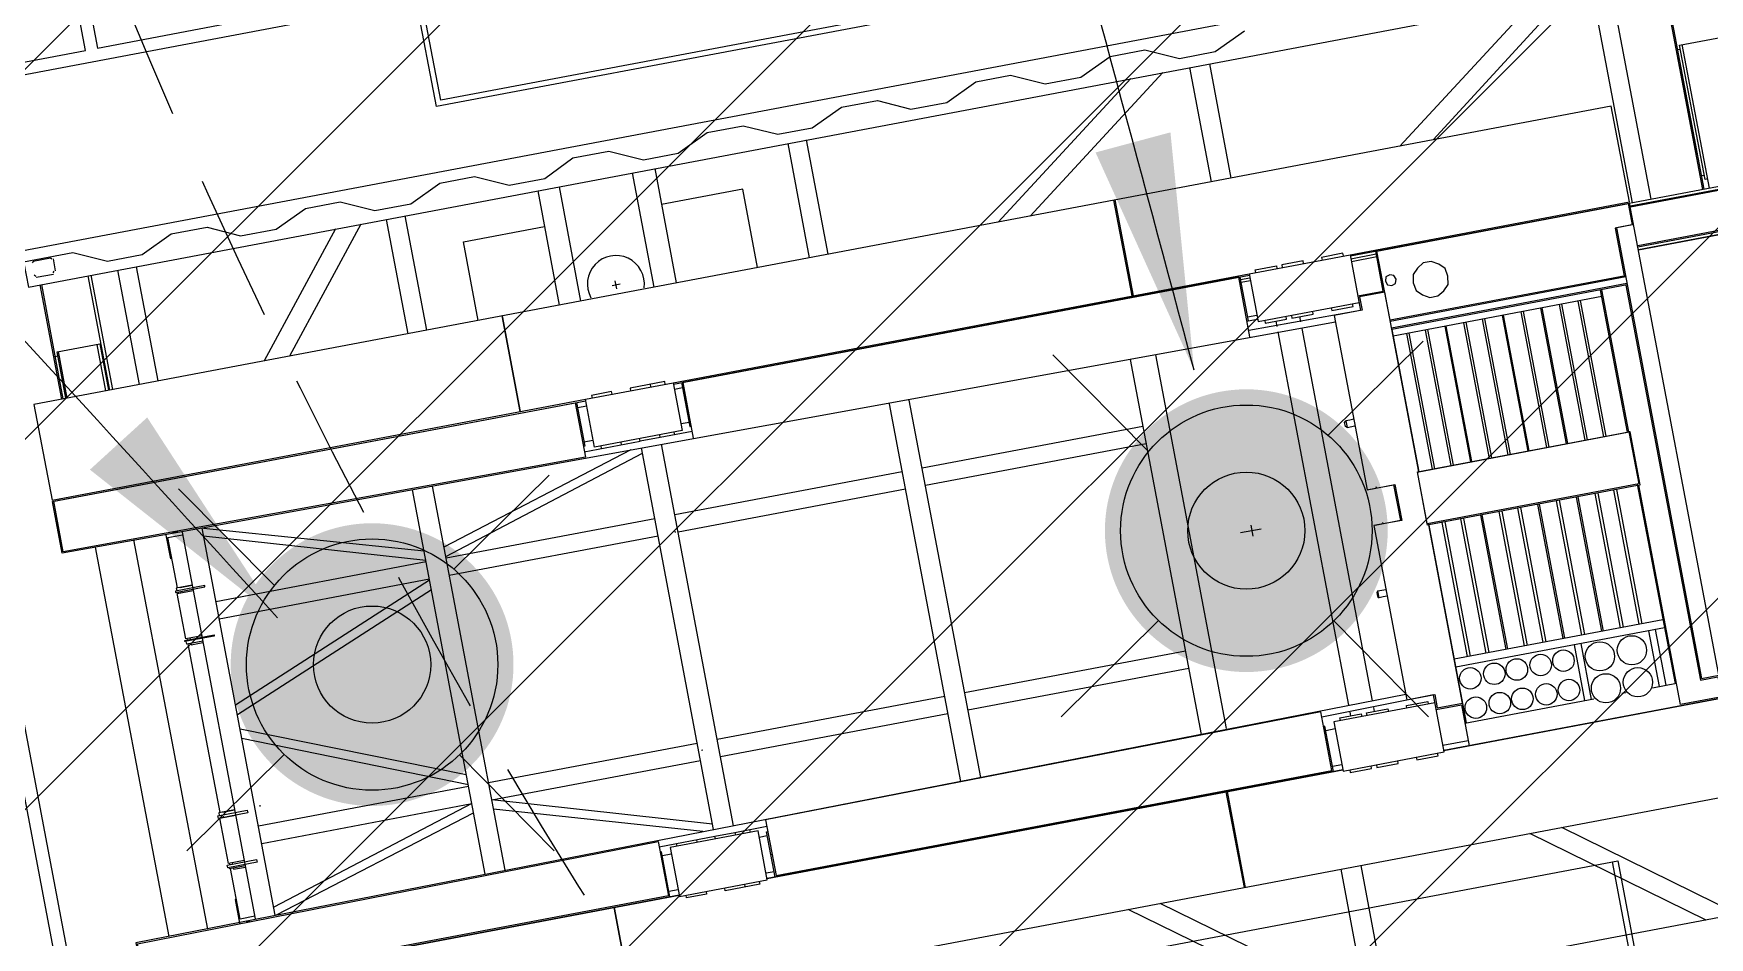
# Model space of a CAD drawing. Extents: x 407440 to 411585, y 6041728 to 6045069.
# Drawn here: x 410434.6 to 410505.7, y 6044261.8 to 6044300.2 of the extents above; entities that cross this region are included whole.
import ezdxf

# ---------------------------------------------------------------- set-up
doc = ezdxf.new("R2010")
doc.units = 0
doc.header["$LTSCALE"] = 5
doc.linetypes.add('foc-TIELINE', pattern=[1.875, 1.25, -0.625])
doc.layers.add('C-WS-T', color=13, linetype='Continuous', lineweight=9)
for name, color, linetype in [('L-MON', 1, 'Continuous'), ('P-BUFFER-PURPLE', 187, 'foc-TIELINE'), ('P-PROPOSED-EXISTING-H', 59, 'Continuous'), ('T-TIE', 201, 'foc-TIELINE')]:
    doc.layers.add(name, color=color, linetype=linetype)
doc.styles.add('80CG', font='ARIALN.TTF', dxfattribs={"height": 10})
doc.dimstyles.new('Compass 5 000', dxfattribs={"dimscale": 5, "dimtxt": 9, "dimasz": 2, "dimexe": 0.2, "dimexo": 0.0625, "dimgap": 0.5, "dimtad": 0, "dimtih": 1, "dimtoh": 1, "dimzin": 0, "dimdsep": 46, "dimtxsty": '80CG', "dimcen": 0.1, "dimse1": 1, "dimse2": 1, "dimclrd": 256, "dimclrt": 256, "dimaunit": 1, "dimadec": 4, "dimazin": 0, "dimtfac": 0.06, "dimtofl": 0, "dimtmove": 0, "dimatfit": 1, "dimfxl": 0.2, "dimtolj": 1, "dimtzin": 0, "dimlwd": -1, "dimarcsym": 0})

# ---------------------------------------------------------------- blocks, each defined once
blk = doc.blocks.new('P-RIG-877')
at = {"layer": 'T-TIE', "linetype": 'ByBlock', "lineweight": 25}
for points in [[(-3.961, 7.348), (-4.271, 7.348), (-4.271, -9.816), (-3.961, -9.816)], [(4.259, 7.348), (3.961, 7.348), (3.961, -9.816), (4.259, -9.816)], [(-2.135, 3.651), (-1.952, 3.651)], [(-1.814, 2.032), (-1.883, 2.021), (-1.929, 1.975), (-1.963, 1.917), (-1.963, 1.848), (-1.929, 1.791), (-1.883, 1.745), (-1.814, 1.734), (-1.745, 1.745), (-1.699, 1.791), (-1.665, 1.848), (-1.665, 1.917), (-1.699, 1.975), (-1.745, 2.021)], [(-1.871, 1.596), (-1.906, 1.584), (-1.917, 1.55), (-1.906, 1.515), (-1.871, 1.504), (-1.837, 1.515), (-1.825, 1.55), (-1.837, 1.584)], [(1.619, 0.287), (1.642, -4.512), (2.124, -4.512), (2.124, 0.287)], [(2.135, 0.379), (2.135, -4.592)], [(-5.74, 0.046), (-9.54, 0.046), (-9.54, -12.284), (-5.74, -12.284)], [(-1.734, -5.35), (-2.147, -5.35), (-2.147, -4.592), (-1.734, -4.592)], [(1.722, -5.35), (2.147, -5.35), (2.147, -4.592), (1.722, -4.592)], [(-1.665, -5.442), (-1.699, -9.942), (-2.135, -9.942), (-2.135, -5.442)], [(2.124, -5.442), (2.124, -9.942), (1.688, -9.942), (1.653, -5.442)], [(-5.844, -7.577), (-9.449, -7.577), (-9.449, -8.863), (-5.844, -8.863)], [(-1.183, -9.07), (-1.183, -8.817), (-1.194, -8.817), (-1.194, -9.07)], [(-0.758, -9.07), (-0.769, -9.07), (-0.769, -8.817), (-0.758, -8.817)], [(0.746, -8.817), (0.769, -8.817), (0.769, -9.07), (0.746, -9.07)], [(1.171, -9.07), (1.171, -8.817), (1.194, -8.817), (1.194, -9.07)], [(-9.449, -8.966), (-9.449, -12.181), (-5.844, -12.181), (-5.844, -8.966)]]:
    blk.add_lwpolyline(points, close=True, dxfattribs=at)
for points in [[(-4.179, -9.816), (-4.179, -9.391), (-4.053, -9.116), (-4.053, -8.817), (-4.179, -8.542), (-4.179, -8.232), (-4.053, -7.968), (-4.053, -7.658), (-4.179, -7.382), (-4.179, -7.084), (-4.053, -6.808), (-4.053, -6.498), (-4.179, -6.223), (-4.179, -5.924), (-4.053, -5.649), (-4.053, -5.339), (-4.179, -5.074), (-4.179, -4.765), (-4.053, -4.489), (-4.053, -4.19), (-4.179, -3.915), (-4.179, -3.605), (-4.053, -3.329), (-4.053, -3.031), (-4.179, -2.755), (-4.179, -2.445), (-4.053, -2.181), (-4.053, -1.871), (-4.179, -1.596), (-4.179, -1.297), (-4.053, -1.022), (-4.053, -0.712), (-4.179, -0.436), (-4.179, -0.138), (-4.053, 0.138), (-4.053, 0.448), (-4.179, 0.723)], [(-1.47, 6.027), (-1.47, 6.016), (-1.734, 6.016), (-1.734, 3.662), (-1.734, 6.096), (-2.135, 6.096), (-2.135, 1.251)], [(1.607, 1.022), (1.676, -9.954), (2.135, -9.954), (2.135, -5.35), (2.135, -9.954), (2.962, -9.954), (2.962, 3.662), (2.135, 3.662), (2.135, 1.251), (2.135, 6.096)], [(-2.112, 3.662), (-2.112, 5.958), (-1.757, 5.958), (-1.757, 3.662)], [(-2.101, 5.958), (-2.101, 3.662)], [(-1.768, 5.958), (-1.768, 3.662)], [(-2.216, 4.351), (-2.216, 4.328), (-3.375, 4.328), (-3.375, 4.696), (-2.216, 4.696), (-2.216, 4.673)], [(-2.135, 4.305), (-3.961, 4.305)], [(-2.135, 4.294), (-3.961, 4.294)], [(-2.457, 4.294), (-2.445, 4.294), (-3.651, 4.294)], [(-2.135, 4.351), (-3.375, 4.351)], [(-3.341, 4.305), (-3.341, 4.328)], [(-2.25, 4.328), (-2.25, 4.305)], [(-3.961, 3.846), (-2.135, 3.846)], [(-3.961, 3.685), (-2.135, 3.685)], [(-2.147, -4.592), (-2.147, 0.379), (-2.147, 1.251), (-2.147, 3.662), (-2.974, 3.662), (-2.974, -9.954), (-2.147, -9.954), (-2.147, -5.35)], [(2.135, 3.662), (-2.135, 3.662)], [(-1.538, 3.513), (-1.538, 1.481), (-2.135, 1.481), (-2.135, 3.651)], [(-1.952, 3.662), (-1.952, 3.513), (1.94, 3.513), (1.94, 3.662)], [(-1.952, 3.651), (-1.952, 3.502), (-1.538, 3.502)], [(-1.458, 3.502), (1.952, 3.502), (1.952, 3.651), (2.124, 3.651), (2.124, 3.295), (0.23, 3.295), (0.23, 3.306), (-0.23, 3.306), (-0.23, 3.295), (-1.458, 3.295)], [(-3.961, 3.444), (-2.974, 2.124)], [(-1.527, 3.513), (-1.527, 1.481)], [(-1.47, 3.513), (-1.47, 1.481)], [(-1.458, 3.513), (-1.458, 1.481), (-0.23, 1.481), (-0.23, 3.283), (-1.458, 3.283)], [(3.961, 3.444), (2.962, 2.112)], [(-0.23, 1.481), (-1.78, 1.481), (-1.78, 1.263), (-1.665, 1.263), (-1.665, 1.022), (-0.161, 1.022), (-0.161, 1.263), (0.149, 1.263), (0.149, 1.022), (1.653, 1.022), (1.653, 1.263), (1.768, 1.263), (1.768, 1.481), (0.23, 1.481), (0.23, 1.47), (-0.23, 1.47), (-0.23, 3.295), (0.218, 3.295), (0.218, 1.47), (-0.23, 1.47)], [(-1.401, 3.283), (-1.401, 1.481)], [(0.218, 3.283), (1.94, 3.283)], [(0.23, 3.283), (0.23, 1.481)], [(1.389, 3.283), (1.389, 1.481)], [(1.458, 3.283), (1.458, 1.481)], [(1.94, 3.088), (1.94, 3.295)], [(-3.961, 3.169), (-2.974, 1.837)], [(1.458, 3.203), (1.94, 3.203)], [(1.458, 3.146), (1.94, 3.146)], [(3.961, 3.169), (2.962, 1.837)], [(-0.23, 3.1), (-1.401, 3.1)], [(-1.401, 3.077), (-0.23, 3.077)], [(0.23, 3.1), (1.389, 3.1)], [(1.389, 3.077), (0.23, 3.077)], [(-0.23, 2.939), (-1.401, 2.939)], [(-1.401, 2.916), (-0.23, 2.916)], [(0.23, 2.939), (1.389, 2.939)], [(1.389, 2.916), (0.23, 2.916)], [(1.94, 2.859), (1.94, 2.824)], [(-0.23, 2.767), (-1.401, 2.767)], [(-1.401, 2.755), (-0.23, 2.755)], [(0.23, 2.767), (1.389, 2.767)], [(1.389, 2.755), (0.23, 2.755)], [(-0.23, 2.606), (-1.401, 2.606)], [(-1.401, 2.583), (-0.23, 2.583)], [(0.23, 2.606), (1.389, 2.606)], [(1.389, 2.583), (0.23, 2.583)], [(1.458, 2.56), (1.94, 2.56)], [(1.94, 1.47), (1.94, 2.583)], [(-0.23, 2.434), (-1.401, 2.434)], [(-1.401, 2.422), (-0.23, 2.422)], [(0.23, 2.434), (1.389, 2.434)], [(1.389, 2.422), (0.23, 2.422)], [(1.458, 2.503), (1.94, 2.503)], [(4.546, -5.281), (3.329, -5.281), (3.329, 2.526), (4.546, 2.526)], [(4.546, 2.48), (3.329, 2.48)], [(-0.23, 2.273), (-1.401, 2.273)], [(-1.401, 2.25), (-0.23, 2.25)], [(0.23, 2.273), (1.389, 2.273)], [(1.389, 2.25), (0.23, 2.25)], [(-0.23, 2.112), (-1.401, 2.112)], [(-1.401, 2.089), (-0.23, 2.089)], [(0.23, 2.112), (1.389, 2.112)], [(1.389, 2.089), (0.23, 2.089)], [(-0.23, 1.94), (-1.401, 1.94)], [(-1.401, 1.929), (-0.23, 1.929)], [(0.23, 1.94), (1.389, 1.94)], [(1.389, 1.929), (0.23, 1.929)], [(-0.23, 1.78), (-1.401, 1.78)], [(-1.401, 1.757), (-0.23, 1.757)], [(0.23, 1.78), (1.389, 1.78)], [(1.389, 1.757), (0.23, 1.757)], [(-0.23, 1.619), (-1.401, 1.619)], [(-1.401, 1.596), (-0.23, 1.596)], [(0.23, 1.619), (1.389, 1.619)], [(1.389, 1.596), (0.23, 1.596)], [(-1.791, 1.251), (-1.791, 1.47), (-2.135, 1.47)], [(-2.112, 1.251), (-2.112, 1.47)], [(-2.089, 1.251), (-2.089, 1.47)], [(-1.952, 1.47), (-1.952, 1.481)], [(-0.23, 1.47), (-0.23, 1.481)], [(0.218, 1.481), (1.94, 1.481)], [(1.78, 1.251), (1.78, 1.47), (2.135, 1.47)], [(2.089, 1.251), (2.089, 1.47)], [(-2.147, 1.194), (-2.17, 1.194), (-2.17, 1.01), (-2.147, 1.01)], [(-2.147, 1.251), (-1.665, 1.251), (-1.676, 0.287)], [(-2.147, 0.379), (-1.734, 0.379), (-1.734, 1.251)], [(-1.734, 1.01), (-1.711, 1.01), (-1.711, 1.194), (-1.734, 1.194)], [(-0.161, 1.033), (-0.161, 1.251), (0.149, 1.251), (0.149, 1.033)], [(1.722, 1.251), (1.722, 0.379), (2.147, 0.379), (2.147, 1.251), (1.653, 1.251), (1.665, 0.287)], [(1.722, 1.01), (1.699, 1.01), (1.699, 1.194), (1.722, 1.194)], [(2.147, 1.01), (2.17, 1.01), (2.17, 1.194), (2.147, 1.194)], [(-1.607, 1.022), (-1.676, -8.748)], [(-0.769, 1.022), (-0.769, 0.987), (-0.769, 0.953), (-0.712, 0.953), (-0.712, 1.022)], [(-0.161, 1.102), (-0.172, 1.102)], [(0.149, 1.102), (0.138, 1.102)], [(0.758, 1.022), (0.758, 0.987), (0.758, 0.953), (0.7, 0.953), (0.7, 1.022)], [(-0.712, 0.953), (-0.723, 0.941), (-0.758, 0.941), (-0.769, 0.953)], [(0.7, 0.953), (0.712, 0.941), (0.746, 0.941), (0.758, 0.953)], [(-2.147, 0.85), (-2.17, 0.85), (-2.17, 0.666), (-2.147, 0.666)], [(-1.734, 0.666), (-1.711, 0.666), (-1.711, 0.85), (-1.734, 0.85)], [(-1.665, 0.735), (-1.711, 0.735)], [(1.607, 0.735), (-1.607, 0.735)], [(1.699, 0.735), (1.665, 0.735)], [(1.722, 0.666), (1.699, 0.666), (1.699, 0.85), (1.722, 0.85)], [(2.147, 0.666), (2.17, 0.666), (2.17, 0.85), (2.147, 0.85)], [(-2.147, 0.436), (-2.17, 0.436), (-2.17, 0.62), (-2.147, 0.62)], [(-1.734, 0.436), (-1.711, 0.436), (-1.711, 0.62), (-1.734, 0.62)], [(1.722, 0.436), (1.699, 0.436), (1.699, 0.62), (1.722, 0.62)], [(2.147, 0.436), (2.17, 0.436), (2.17, 0.62), (2.147, 0.62)], [(-1.711, 0.528), (-1.665, 0.528)], [(-1.619, 0.528), (1.607, 0.528)], [(1.665, 0.528), (1.699, 0.528)], [(-3.961, 0.379), (-2.974, 0.379)], [(-2.135, 0.298), (-1.757, 0.298), (-1.757, 0.379)], [(-2.135, -4.592), (-2.135, 0.379)], [(-1.619, 0.287), (-2.135, 0.287), (-2.135, -4.512), (-1.653, -4.512)], [(-2.112, 0.298), (-2.112, 0.379)], [(-2.089, 0.298), (-2.089, 0.379)], [(-1.952, 0.287), (-1.952, 0.298)], [(-1.791, 0.298), (-1.791, 0.379)], [(-1.757, 0.287), (-1.757, 0.298)], [(2.135, 0.298), (1.745, 0.298), (1.745, 0.287)], [(1.78, 0.298), (1.78, 0.379)], [(1.94, 0.287), (1.94, 0.298)], [(2.089, 0.298), (2.089, 0.379)], [(3.961, 0.379), (2.962, 0.379)], [(-3.961, 0.207), (-2.974, 0.207)], [(3.961, 0.207), (2.962, 0.207)], [(-5.74, 0.046), (-4.822, 0.046), (-4.822, -6.131), (-5.74, -6.131)], [(-5.74, 0), (-4.868, 0), (-4.868, -6.085), (-5.74, -6.085)], [(0.046, 0), (-0.047, 0)], [(0, 0.076), (0, -0.101)], [(-3.961, -0.023), (-2.974, -1.355)], [(3.961, -0.023), (2.962, -1.355)], [(-3.961, -0.298), (-2.974, -1.63)], [(3.961, -0.298), (2.962, -1.63)], [(-1.619, -0.528), (1.607, -0.528)], [(-2.147, -0.62), (-2.974, -0.62)], [(-2.147, -0.631), (-2.974, -0.631)], [(2.135, -0.62), (2.962, -0.62)], [(2.135, -0.631), (2.962, -0.631)], [(-1.619, -0.746), (1.619, -0.746)], [(-1.045, -2.652), (-1.045, -0.746)], [(-0.895, -2.652), (-0.895, -0.746)], [(0.895, -2.652), (0.895, -0.746)], [(1.045, -2.652), (1.045, -0.746)], [(1.63, -2.652), (-1.63, -2.652)], [(1.63, -2.824), (-1.63, -2.824)], [(-1.045, -4.787), (-1.045, -2.824)], [(-0.895, -4.787), (-0.895, -2.824)], [(0.895, -4.787), (0.895, -2.824)], [(1.045, -4.787), (1.045, -2.824)], [(-3.961, -3.1), (-2.974, -3.1)], [(-3.961, -3.261), (-2.974, -3.261)], [(-2.974, -3.708), (-3.651, -3.708), (-3.651, -4.409)], [(-3.961, -4.409), (-2.974, -4.409)], [(-2.135, -4.523), (-1.757, -4.523), (-1.757, -4.512)], [(-2.089, -4.523), (-2.089, -4.592)], [(-1.952, -4.523), (-1.952, -4.512)], [(-1.791, -4.523), (-1.791, -4.592)], [(-1.711, -4.512), (-1.711, -4.787), (-1.734, -4.787)], [(1.699, -4.787), (1.699, -4.512)], [(2.135, -4.523), (1.745, -4.523), (1.745, -4.512)], [(1.78, -4.523), (1.78, -4.592)], [(1.94, -4.523), (1.94, -4.512)], [(2.089, -4.523), (2.089, -4.592)], [(-3.961, -4.604), (-2.974, -4.604)], [(-2.147, -4.661), (-2.17, -4.661), (-2.17, -4.96), (-2.147, -4.96)], [(-1.711, -4.661), (-1.734, -4.661)], [(1.699, -4.661), (1.722, -4.661)], [(2.147, -4.661), (2.17, -4.661), (2.17, -4.96), (2.147, -4.96)], [(-2.17, -4.787), (-2.147, -4.787)], [(-1.711, -4.787), (-1.711, -4.96), (-1.734, -4.96)], [(1.642, -4.787), (-1.653, -4.787)], [(-0.895, -4.81), (-0.907, -4.81)], [(1.722, -4.96), (1.699, -4.96), (1.699, -4.787), (1.722, -4.787)], [(2.17, -4.787), (2.147, -4.787)], [(-3.019, -4.914), (-3.088, -4.914)], [(-3.054, -4.948), (-3.054, -4.879)], [(-1.711, -5.442), (-1.711, -4.96)], [(1.642, -4.96), (-1.653, -4.96)], [(-1.056, -6.762), (-1.607, -4.96)], [(-1.045, -6.762), (-1.045, -4.96)], [(-0.895, -6.762), (-0.895, -4.96)], [(0.895, -6.762), (0.895, -4.96)], [(0.964, -4.925), (0.964, -4.937)], [(1.596, -4.96), (1.045, -6.762), (1.045, -4.96)], [(1.699, -5.442), (1.699, -4.96)], [(-1.653, -5.052), (-1.137, -6.762)], [(1.642, -5.052), (1.125, -6.762)], [(-3.961, -5.235), (-2.974, -5.235)], [(-2.147, -5.12), (-2.17, -5.12), (-2.17, -5.293), (-2.147, -5.293)], [(-1.711, -5.12), (-1.734, -5.12)], [(1.699, -5.12), (1.722, -5.12)], [(2.147, -5.12), (2.17, -5.12), (2.17, -5.293), (2.147, -5.293)], [(1.665, -8.748), (-1.676, -8.748), (-1.688, -9.954), (-2.135, -9.954), (-2.135, -5.35)], [(-2.089, -5.35), (-2.089, -5.43)], [(-1.791, -5.35), (-1.791, -5.43)], [(-1.711, -5.293), (-1.734, -5.293)], [(1.699, -5.293), (1.722, -5.293)], [(1.78, -5.35), (1.78, -5.43)], [(2.089, -5.35), (2.089, -5.43)], [(-3.961, -5.419), (-2.974, -5.419)], [(-2.974, -6.119), (-3.651, -6.119), (-3.651, -5.419)], [(-2.135, -5.43), (-1.757, -5.43), (-1.757, -5.442)], [(-1.952, -5.442), (-1.952, -5.43)], [(2.135, -5.43), (1.745, -5.43), (1.745, -5.442)], [(1.94, -5.442), (1.94, -5.43)], [(-2.147, -5.913), (-2.974, -5.913), (-2.147, -5.913)], [(2.135, -5.913), (2.962, -5.913), (2.135, -5.913)], [(-3.961, -6.567), (-2.974, -6.567)], [(-3.961, -6.728), (-2.974, -6.728)], [(1.653, -6.762), (-1.665, -6.762)], [(-3.961, -6.946), (-2.974, -7.749)], [(-1.676, -8.737), (-1.137, -6.934)], [(1.653, -6.934), (-1.665, -6.934)], [(-1.056, -6.934), (-1.607, -8.748)], [(-1.045, -8.748), (-1.045, -6.934)], [(-0.895, -8.748), (-0.895, -6.934)], [(-0.884, -6.934), (-0.149, -8.748)], [(-0.069, -8.748), (-0.804, -6.934)], [(0.057, -8.748), (0.792, -6.934)], [(0.884, -6.934), (0.138, -8.748)], [(0.895, -8.748), (0.895, -6.934)], [(1.045, -8.748), (1.045, -6.934), (1.596, -8.748)], [(1.665, -8.737), (1.125, -6.934)], [(-3.961, -7.164), (-2.974, -7.968)], [(0.735, -8.702), (0.723, -8.702)], [(-3.961, -8.886), (-2.974, -8.886)], [(-1.688, -9.001), (-1.688, -8.955)], [(-1.676, -8.921), (1.665, -8.921)], [(-1.217, -9.047), (-1.653, -9.047), (-1.653, -8.921)], [(-1.217, -9.024), (-1.217, -8.921), (-1.217, -9.058), (-1.194, -9.058)], [(-0.781, -8.921), (-0.781, -9.058), (-1.171, -9.058), (-1.171, -8.921)], [(-0.735, -8.921), (-0.735, -9.058), (-0.758, -9.058)], [(-0.735, -9.024), (-0.723, -9.024), (-0.723, -8.921)], [(0.723, -9.024), (0.723, -8.921), (0.723, -9.058), (0.746, -9.058)], [(1.16, -8.921), (1.16, -9.058), (0.769, -9.058), (0.769, -8.921)], [(1.205, -8.921), (1.205, -9.058), (1.194, -9.058)], [(1.642, -8.921), (1.642, -9.047), (1.205, -9.047)], [(1.205, -9.024), (1.217, -9.024), (1.217, -8.921)], [(-3.961, -9.047), (-2.974, -9.047)], [(-1.47, -9.047), (-1.47, -9.058), (-1.676, -9.058)], [(-1.171, -9.024), (-1.183, -9.024)], [(-1.171, -9.047), (-1.183, -9.047)], [(-0.781, -9.024), (-0.769, -9.024)], [(-0.769, -9.047), (-0.781, -9.047)], [(0.723, -9.047), (-0.735, -9.047)], [(0.769, -9.024), (0.758, -9.024)], [(0.769, -9.047), (0.758, -9.047)], [(1.16, -9.024), (1.171, -9.024)], [(1.171, -9.047), (1.16, -9.047)], [(1.47, -9.047), (1.47, -9.058), (1.676, -9.058)], [(1.676, -8.966), (1.676, -9.001)], [(-3.961, -9.276), (-2.974, -9.276)], [(-2.974, -9.299), (-3.961, -9.299)], [(-2.974, -9.678), (-3.375, -9.678), (-3.375, -9.311), (-2.974, -9.311)], [(-2.974, -9.334), (-3.375, -9.334)], [(-3.341, -9.311), (-3.341, -9.299)], [(1.676, -9.334), (-1.688, -9.334)], [(-4.156, -9.575), (-4.168, -9.586), (-4.168, -9.736), (-4.156, -9.747)], [(-4.053, -9.563), (-4.156, -9.563)], [(-4.041, -9.586), (-4.053, -9.575)], [(-4.03, -9.736), (-4.03, -9.586)], [(-2.974, -9.667), (-3.375, -9.667)], [(1.676, -9.667), (-1.688, -9.667)], [(-4.053, -9.747), (-4.041, -9.736)], [(-2.974, -9.701), (-3.961, -9.701)], [(-2.974, -9.713), (-3.961, -9.713)], [(-3.341, -9.701), (-3.341, -9.678)], [(-2.135, -9.896), (-2.147, -9.896)], [(-1.952, -9.954), (-1.952, -9.942)], [(-1.745, -9.954), (-1.745, -9.942)], [(8.438, -11.343), (8.22, -11.343), (8.151, -11.274), (7.991, -11.274), (7.991, -10.539), (-4.19, -10.539), (-4.19, -14.225), (7.991, -14.225), (7.991, -13.191), (8.002, -13.191), (7.922, -13.168)], [(-2.583, -14.225), (-2.583, -14.11), (-4.099, -14.11), (-4.099, -10.654), (7.887, -10.654), (7.887, -11.504), (7.991, -11.504)]]:
    blk.add_lwpolyline(points, dxfattribs=at)
for centre, radius in [((1.595, 2.976), 0.124), ((1.871, 2.976), 0.124), ((1.595, 2.7), 0.124), ((1.871, 2.7), 0.124), ((1.574, 2.389), 0.0912), ((1.827, 2.389), 0.0912), ((1.574, 2.193), 0.0912), ((1.827, 2.193), 0.0912), ((1.574, 1.987), 0.0912), ((1.827, 1.987), 0.0912), ((1.574, 1.792), 0.0912), ((1.827, 1.792), 0.0912), ((1.574, 1.585), 0.0912), ((1.827, 1.585), 0.0912)]:
    blk.add_circle(centre, radius, dxfattribs=at)
blk.add_arc((-3.06, -4.914), 0.242, 71.8962, 288.1038, dxfattribs=at)
blk = doc.blocks.new('WC')
at = {"layer": 'L-MON'}
h = blk.add_hatch(color=255, dxfattribs=at)
h.dxf.hatch_style = 1
edge = h.paths.add_edge_path()
edge.add_arc((0, 0), 0.9, 0, 360)
at = {"layer": 'L-MON', "color": 240, "flags": 128}
for points in [[(0.52, 0.608), (1.126, 1.206)], [(-0.622, 0.503), (-1.232, 1.12)], [(-1.179, -1.185), (-0.559, -0.572)], [(1.159, -1.185), (0.557, -0.574)]]:
    blk.add_lwpolyline(points, dxfattribs=at)
at = {"layer": 'L-MON', "color": 240}
for radius in [0.8, 0.373]:
    blk.add_circle((0, 0), radius, dxfattribs=at)

msp = doc.modelspace()

# ---------------------------------------------------------------- hatches: boundary and pattern name
at = {"layer": 'P-PROPOSED-EXISTING-H'}
h = msp.add_hatch(dxfattribs=at)
h.set_pattern_fill('ANSI31', color=256, scale=3.498392, style=0)
h.set_pattern_definition([(45, (-102.852, 2739.382), (-7.854113246, 7.854113246), [])])
edge = h.paths.add_edge_path()
edge.add_line((410849.565, 6043843.767), (410381.581, 6043755.258))
edge.add_line((410381.581, 6043755.258), (409934.712, 6043670.743))
edge.add_line((409934.712, 6043670.743), (409814.106, 6044308.44))
edge.add_line((409814.106, 6044308.44), (410263.945, 6044377.375))
edge.add_line((410263.945, 6044377.375), (410794.85, 6044458.734))
edge.add_line((410794.85, 6044458.734), (411169.273, 6044565.411))
edge.add_line((411169.273, 6044565.411), (411290.002, 6043927.065))
edge.add_line((411290.002, 6043927.065), (411039.067, 6043879.607))
edge.add_arc((410922.403, 6043977.554), 152.33, 241.43508, 319.98432, ccw=False)

# ---------------------------------------------------------------- linework, layer by layer
at = {"layer": 'P-BUFFER-PURPLE'}
msp.add_circle((410670.316, 6044396.422, -0.107), 250.434, dxfattribs=at)

# ---------------------------------------------------------------- block references
at = {"layer": 'L-MON', "color": 1, "xscale": 6.663603133369418, "yscale": 6.663603133369418, "zscale": 6.663603133369418}
for p in [(410486.03, 6044279.081), (410448.953, 6044273.399)]:
    msp.add_blockref('WC', p, dxfattribs=at)
at = {"layer": 'T-TIE', "linetype": 'ByBlock', "xscale": 4.999999999955019, "yscale": 4.999999999955019, "zscale": 4.999999999955019, "rotation": 280.7096999997605}
msp.add_blockref('P-RIG-877', (410486.28, 6044279.077), dxfattribs=at)

# ---------------------------------------------------------------- leaders
at = {"layer": 'C-WS-T', "path_type": 1}
for points in [[(410483.817, 6044285.895), (410469.763, 6044338.243)], [(410444.937, 6044275.387), (410404.209, 6044320.065)]]:
    msp.add_leader(points, dimstyle='Compass 5 000', override={"dimgap": 0.5, "dimtad": 0}, dxfattribs=at)

doc.saveas('drawing.dxf')
